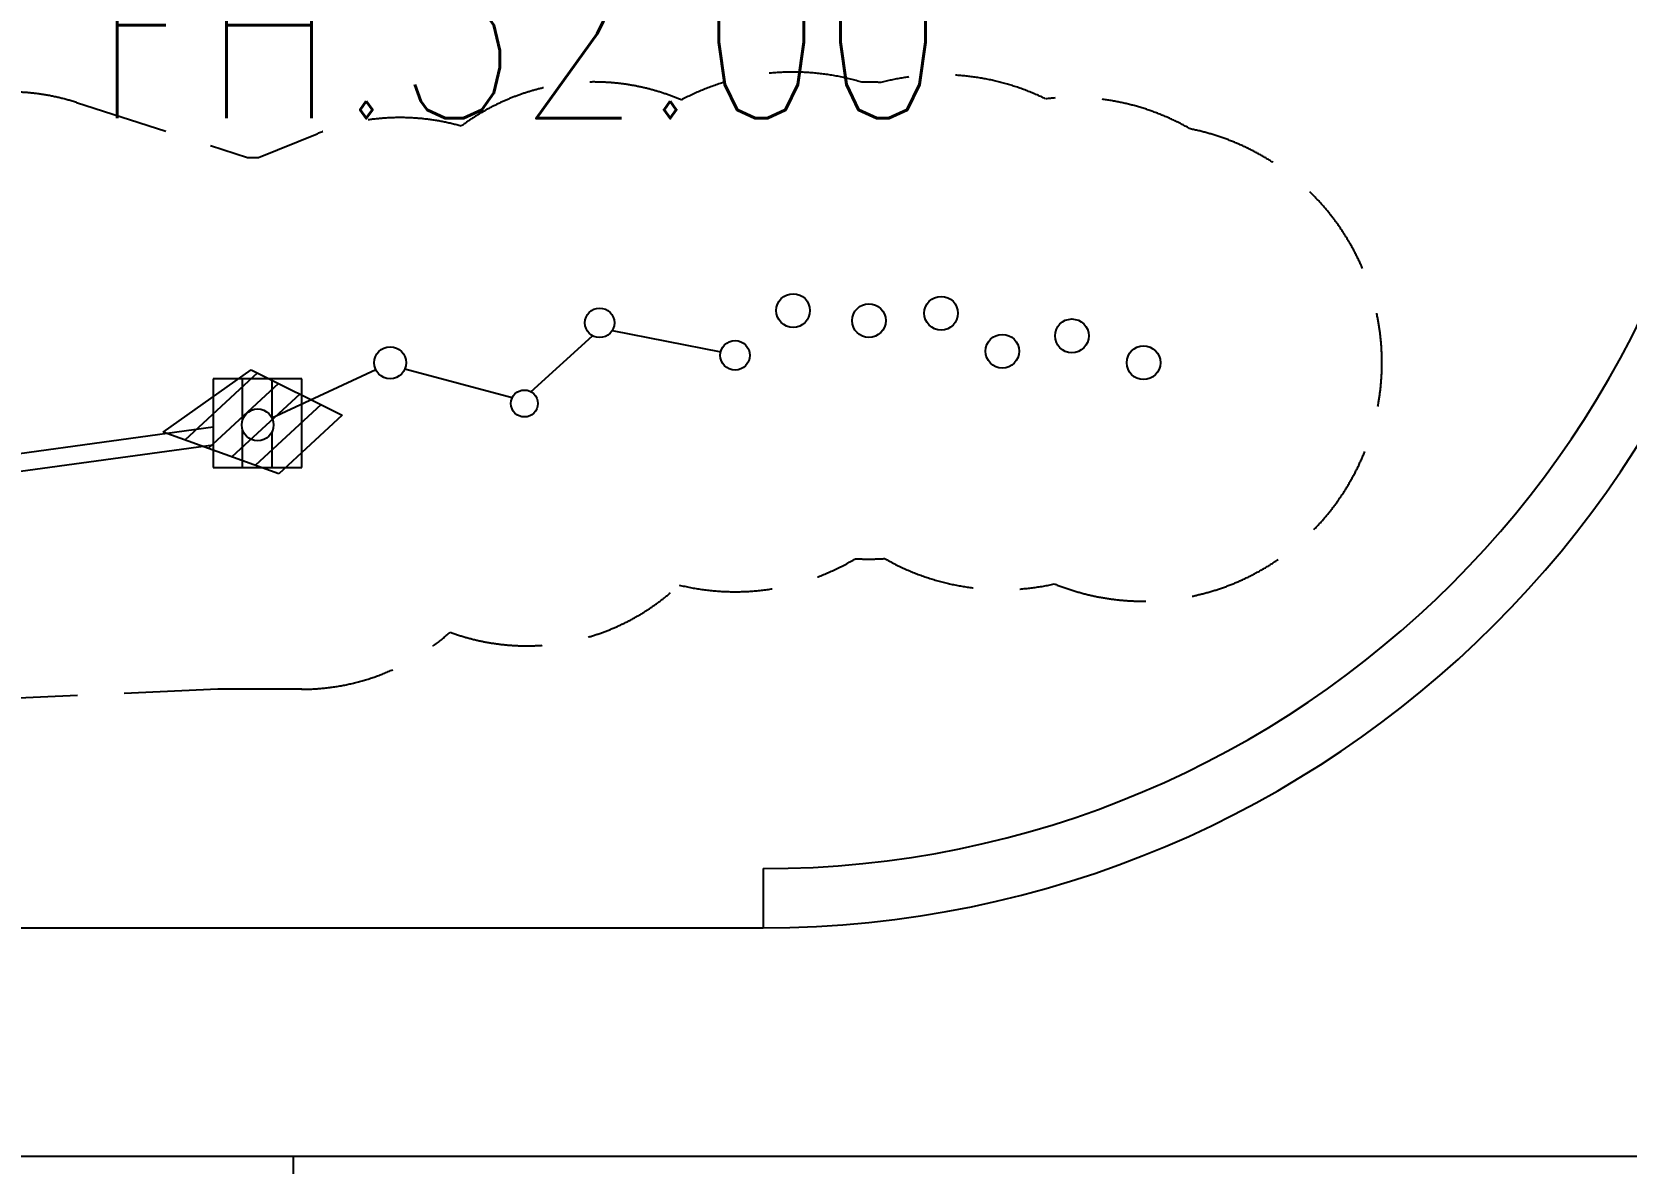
# Model space of a CAD drawing. Header units: millimetres. Extents: x 1145859089 to 1147511753, y -1047484727 to -1047247487.
# Drawn here: x 1146987490 to 1146998282, y -1047402818 to -1047395161 of the extents above; entities that cross this region are included whole.
import ezdxf
from ezdxf.xclip import XClip

# ---------------------------------------------------------------- set-up
doc = ezdxf.new("R2010")
doc.units = ezdxf.units.MM
doc.header["$LTSCALE"] = 100
doc.header["$MEASUREMENT"] = 0
doc.header["$XCLIPFRAME"] = 2
doc.linetypes.add('단지배치도$0$HIDDEN', pattern=[9.525, 6.35, -3.175])
doc.layers.get('0').update_dxf_attribs({"linetype": 'CONTINUOUS'})
for name, color, linetype in [('XREF', 135, 'CONTINUOUS'), ('단지배치도$0$S240910', 33, 'CONTINUOUS'), ('단지배치도$0$W240910', 135, 'CONTINUOUS')]:
    doc.layers.add(name, color=color, linetype=linetype)
doc.styles.add('단지배치도$0$WS1', font='romans.shx', dxfattribs={"width": 0.8, "bigfont": 'whgtxt.shx'})

# ---------------------------------------------------------------- blocks, each defined once
blk = doc.blocks.new('단지배치도$0$zw$9902')
at = {"layer": '단지배치도$0$W240910', "linetype": '단지배치도$0$HIDDEN'}
for p, q in [((58052, -24270, 0), (59211, -24641, 0)), ((59285, -24641, 0), (59682, -24481, 0)), ((59211, -24641, 0), (59285, -24641, 0)), ((59010, -28241, 0), (57374, -28313, 0)), ((59577, -28241, 0), (59010, -28241, 0))]:
    blk.add_line(p, q, dxfattribs=at)
at = {"layer": '단지배치도$0$W240910'}
for p, q in [((61129, -26227, 0), (61546, -25848, 0)), ((61680, -25812, 0), (62414, -25957, 0)), ((58640, -26501, 0), (59236, -26080, 0)), ((59277, -26100, 0), (58786, -26554, 0)), ((59236, -26080, 0), (59852, -26385, 0)), ((59376, -26404, 0), (60078, -26076, 0)), ((60276, -26073, 0), (61003, -26266, 0)), ((59420, -26172, 0), (58945, -26611, 0)), ((59577, -26141, 0), (58977, -26141, 0)), ((58977, -26141, 0), (58977, -26741, 0)), ((59177, -26419, 0), (59177, -26141, 0)), ((59377, -26406, 0), (59377, -26141, 0)), ((59577, -26741, 0), (59577, -26141, 0)), ((59564, -26243, 0), (59104, -26669, 0)), ((59708, -26314, 0), (59263, -26726, 0)), ((59852, -26385, 0), (59422, -26784, 0)), ((58977, -26468, 0), (57602, -26656, 0)), ((59422, -26784, 0), (58640, -26501, 0)), ((59177, -26741, 0), (59177, -26485, 0)), ((59377, -26741, 0), (59377, -26498, 0)), ((58977, -26589, 0), (57341, -26813, 0)), ((58977, -26741, 0), (59577, -26741, 0)), ((62701, -29455, 0), (62701, -29855, 0)), ((55940, -29855, 0), (62701, -29855, 0)), ((49540, -31400, 0), (68781, -31400, 0)), ((59520, -31400, 0), (59520, -34400, 0))]:
    blk.add_line(p, q, dxfattribs=at)
for centre, radius in [((62904, -25678, 0), 114), ((61594, -25761, 0), 100), ((63417, -25746, 0), 114), ((63906, -25696, 0), 114), ((64791, -25849, 0), 114), ((62511, -25981, 0), 100), ((64320, -25953, 0), 114), ((60176, -26031, 0), 108), ((65276, -26031, 0), 114), ((61085, -26307, 0), 91.3), ((59279, -26452, 0), 108)]:
    blk.add_circle(centre, radius, dxfattribs=at)
for radius in [7000, 6600]:
    blk.add_arc((62701, -22855, 0), radius, 270, 0, dxfattribs=at)
at = {"layer": '단지배치도$0$W240910', "linetype": '단지배치도$0$HIDDEN'}
for centre, radius, start, end in [((62904, -25678, 0), 1614, 73.2207, 117.9966), ((61555, -25631, 0), 1500, 66.7796, 126.7833), ((63417, -25746, 0), 1614, 87.1182, 91.6868), ((63906, -25696, 0), 1614, 63.9997, 104.6258), ((57594, -25698, 0), 1500, 72.2181, 89.9957), ((64791, -25849, 0), 1614, 60.174, 96.3105), ((60244, -25872, 0), 1500, 74.0173, 111.993), ((65276, -26031, 0), 1614, 247.9975, 78.6542), ((62511, -25981, 0), 1600, 256.2971, 300.6515), ((63417, -25746, 0), 1614, 266.8022, 273.7683), ((64320, -25953, 0), 1614, 240.4276, 282.581), ((61100, -26447, 0), 1500, 249.7932, 313.4996), ((59577, -26741, 0), 1500, 269.9957, 312.0647)]:
    blk.add_arc(centre, radius, start, end, dxfattribs=at)
at = {"layer": '단지배치도$0$S240910', "style": '단지배치도$0$WS1', "width": 0.8}
blk.add_text('FH:32.00', height=1200, dxfattribs=at).set_placement((58163, -24376))
blk = doc.blocks.new('단지배치도')
blk.add_blockref('단지배치도$0$zw$9902', (141034, 142437))

msp = doc.modelspace()

# ---------------------------------------------------------------- block references
at = {"layer": 'XREF'}
ref = msp.add_blockref('단지배치도', (1146788705.034274, -1047513806.462535), dxfattribs=at)
XClip(ref).set_block_clipping_path([(72982.4064819524, 34919.7593965302), (360382.4067475507, 255319.7593436702)])

doc.saveas('drawing.dxf')
